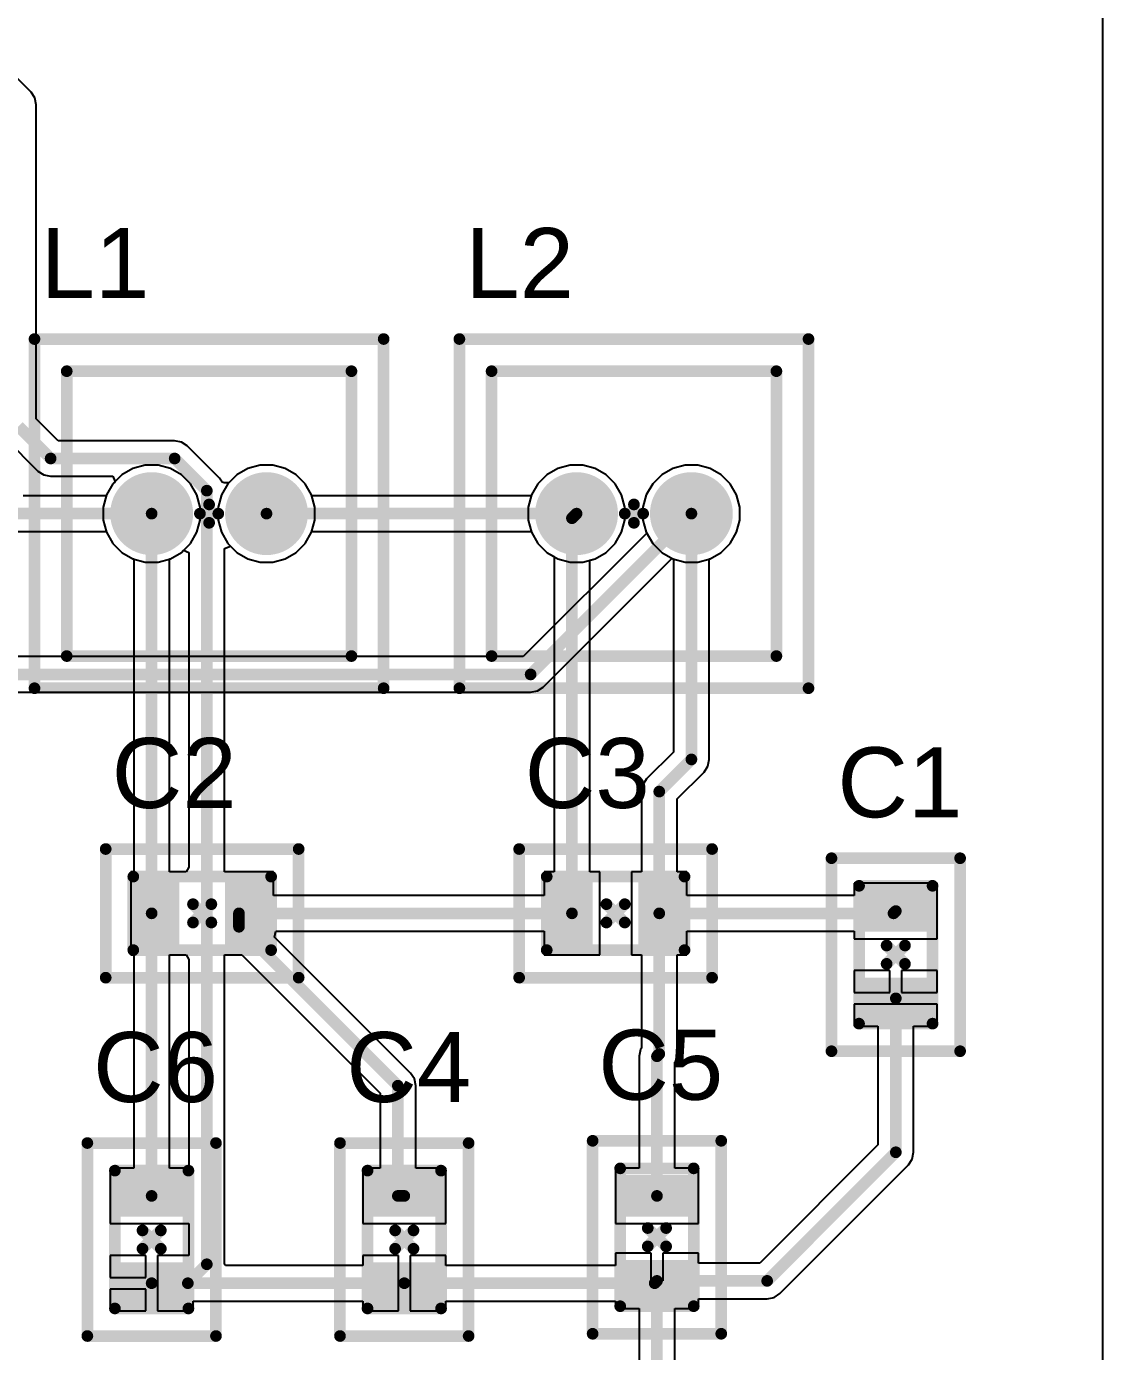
# Model space of a CAD drawing. Header units: millimetres. Extents: x 0 to 60, y 0 to 69.
# Drawn here: x 36.57 to 60, y 24.26 to 53.1 of the extents above; entities that cross this region are included whole.
import ezdxf

# ---------------------------------------------------------------- set-up
doc = ezdxf.new("R2010")
doc.units = ezdxf.units.MM
for name, color, linetype in [('BottomLayer', 5, 'Continuous'), ('BottomSolder', 6, 'Continuous'), ('Mechanical1', 6, 'Continuous'), ('Mechanical15', 56, 'Continuous'), ('MultiLayer', 9, 'Continuous'), ('PadHoleLayer', 156, 'Continuous'), ('TopLayer', 1, 'Continuous'), ('TopOverlay', 2, 'Continuous'), ('TopPaste', 8, 'Continuous'), ('TopSolder', 216, 'Continuous')]:
    doc.layers.add(name, color=color, linetype=linetype)
doc.styles.add('Arial', font='', dxfattribs={"height": 0.2})
doc.styles.get('Arial').set_extended_font_data('Arial')

# ---------------------------------------------------------------- blocks, each defined once
blk = doc.blocks.new('INDUCTOR_6_8_4')
at = {"layer": 'BottomLayer'}
h = blk.add_hatch(color=5, dxfattribs=at)
edge = h.paths.add_edge_path()
edge.add_arc((-1.25, 0), 0.8, 0, 360)
h = blk.add_hatch(color=5, dxfattribs=at)
edge = h.paths.add_edge_path()
edge.add_arc((1.25, 0), 0.8, 0, 360)
at = {"layer": 'BottomSolder'}
h = blk.add_hatch(color=6, dxfattribs=at)
edge = h.paths.add_edge_path()
edge.add_arc((-1.25, 0), 0.902, 0, 360)
h = blk.add_hatch(color=6, dxfattribs=at)
edge = h.paths.add_edge_path()
edge.add_arc((1.25, 0), 0.902, 0, 360)
at = {"layer": 'MultiLayer'}
h = blk.add_hatch(color=9, dxfattribs=at)
edge = h.paths.add_edge_path()
edge.add_arc((-1.25, 0), 0.8, 0, 360)
h = blk.add_hatch(color=9, dxfattribs=at)
edge = h.paths.add_edge_path()
edge.add_arc((1.25, 0), 0.8, 0, 360)
at = {"layer": 'PadHoleLayer'}
h = blk.add_hatch(color=156, dxfattribs=at)
edge = h.paths.add_edge_path()
edge.add_arc((-1.25, 0), 0.4, 0, 360)
h = blk.add_hatch(color=156, dxfattribs=at)
edge = h.paths.add_edge_path()
edge.add_arc((1.25, 0), 0.4, 0, 360)
at = {"layer": 'TopLayer'}
h = blk.add_hatch(color=1, dxfattribs=at)
edge = h.paths.add_edge_path()
edge.add_arc((-1.25, 0), 0.8, 0, 360)
h = blk.add_hatch(color=1, dxfattribs=at)
edge = h.paths.add_edge_path()
edge.add_arc((1.25, 0), 0.8, 0, 360)
at = {"layer": 'TopSolder'}
h = blk.add_hatch(color=216, dxfattribs=at)
edge = h.paths.add_edge_path()
edge.add_arc((-1.25, 0), 0.902, 0, 360)
h = blk.add_hatch(color=216, dxfattribs=at)
edge = h.paths.add_edge_path()
edge.add_arc((1.25, 0), 0.902, 0, 360)
at = {"layer": 'Mechanical1', "const_width": 0.254}
for points in [[(-3.1, 3.1), (3.1, 3.1)], [(-3.1, -3.1), (-3.1, 3.1)], [(3.1, -3.1), (3.1, 3.1)], [(-3.1, -3.1), (3.1, -3.1)]]:
    blk.add_lwpolyline(points, dxfattribs=at)
at = {"layer": 'Mechanical1', "const_width": 0.127}
for points in [[(-3.163, 3.1, 1), (-3.036, 3.1, 1)], [(-3.163, 3.1, 1), (-3.036, 3.1, 1)], [(3.037, 3.1, 1), (3.164, 3.1, 1)], [(3.037, 3.1, 1), (3.164, 3.1, 1)], [(-3.163, -3.1, 1), (-3.036, -3.1, 1)], [(-3.163, -3.1, 1), (-3.036, -3.1, 1)], [(3.037, -3.1, 1), (3.164, -3.1, 1)], [(3.037, -3.1, 1), (3.164, -3.1, 1)]]:
    blk.add_lwpolyline(points, format="xyb", close=True, dxfattribs=at)
at = {"layer": 'Mechanical15', "const_width": 0.254}
for points in [[(-3.8, 3.8), (3.8, 3.8)], [(-3.8, -3.8), (-3.8, 3.8)], [(3.8, -3.8), (3.8, 3.8)], [(0, -0.2), (0, 0.2)], [(-0.2, 0), (0.2, 0)], [(-3.8, -3.8), (3.8, -3.8)]]:
    blk.add_lwpolyline(points, dxfattribs=at)
at = {"layer": 'Mechanical15', "const_width": 0.127}
for points in [[(-3.864, 3.8, 1), (-3.737, 3.8, 1)], [(-3.864, 3.8, 1), (-3.737, 3.8, 1)], [(3.736, 3.8, 1), (3.863, 3.8, 1)], [(3.736, 3.8, 1), (3.863, 3.8, 1)], [(-0.064, 0.2, 1), (0.063, 0.2, 1)], [(-0.264, 0, 1), (-0.137, 0, 1)], [(0.136, 0, 1), (0.263, 0, 1)], [(-0.064, -0.2, 1), (0.063, -0.2, 1)], [(-3.864, -3.8, 1), (-3.737, -3.8, 1)], [(-3.864, -3.8, 1), (-3.737, -3.8, 1)], [(3.736, -3.8, 1), (3.863, -3.8, 1)], [(3.736, -3.8, 1), (3.863, -3.8, 1)]]:
    blk.add_lwpolyline(points, format="xyb", close=True, dxfattribs=at)
at = {"layer": 'TopOverlay', "const_width": 0.254}
for points in [[(-3.1, 3.1), (3.1, 3.1)], [(-3.1, -3.1), (-3.1, 3.1)], [(3.1, -3.1), (3.1, 3.1)], [(-3.1, -3.1), (3.1, -3.1)]]:
    blk.add_lwpolyline(points, dxfattribs=at)
at = {"layer": 'TopOverlay', "const_width": 0.127}
for points in [[(-3.163, 3.1, 1), (-3.036, 3.1, 1)], [(-3.163, 3.1, 1), (-3.036, 3.1, 1)], [(3.037, 3.1, 1), (3.164, 3.1, 1)], [(3.037, 3.1, 1), (3.164, 3.1, 1)], [(-3.163, -3.1, 1), (-3.036, -3.1, 1)], [(-3.163, -3.1, 1), (-3.036, -3.1, 1)], [(3.037, -3.1, 1), (3.164, -3.1, 1)], [(3.037, -3.1, 1), (3.164, -3.1, 1)]]:
    blk.add_lwpolyline(points, format="xyb", close=True, dxfattribs=at)
blk = doc.blocks.new('INDUCTOR_6_8_5')
at = {"layer": 'BottomLayer'}
h = blk.add_hatch(color=5, dxfattribs=at)
edge = h.paths.add_edge_path()
edge.add_arc((-1.25, 0), 0.8, 0, 360)
h = blk.add_hatch(color=5, dxfattribs=at)
edge = h.paths.add_edge_path()
edge.add_arc((1.25, 0), 0.8, 0, 360)
at = {"layer": 'BottomSolder'}
h = blk.add_hatch(color=6, dxfattribs=at)
edge = h.paths.add_edge_path()
edge.add_arc((-1.25, 0), 0.902, 0, 360)
h = blk.add_hatch(color=6, dxfattribs=at)
edge = h.paths.add_edge_path()
edge.add_arc((1.25, 0), 0.902, 0, 360)
at = {"layer": 'MultiLayer'}
h = blk.add_hatch(color=9, dxfattribs=at)
edge = h.paths.add_edge_path()
edge.add_arc((-1.25, 0), 0.8, 0, 360)
h = blk.add_hatch(color=9, dxfattribs=at)
edge = h.paths.add_edge_path()
edge.add_arc((1.25, 0), 0.8, 0, 360)
at = {"layer": 'PadHoleLayer'}
h = blk.add_hatch(color=156, dxfattribs=at)
edge = h.paths.add_edge_path()
edge.add_arc((-1.25, 0), 0.4, 0, 360)
h = blk.add_hatch(color=156, dxfattribs=at)
edge = h.paths.add_edge_path()
edge.add_arc((1.25, 0), 0.4, 0, 360)
at = {"layer": 'TopLayer'}
h = blk.add_hatch(color=1, dxfattribs=at)
edge = h.paths.add_edge_path()
edge.add_arc((-1.25, 0), 0.8, 0, 360)
h = blk.add_hatch(color=1, dxfattribs=at)
edge = h.paths.add_edge_path()
edge.add_arc((1.25, 0), 0.8, 0, 360)
at = {"layer": 'TopSolder'}
h = blk.add_hatch(color=216, dxfattribs=at)
edge = h.paths.add_edge_path()
edge.add_arc((-1.25, 0), 0.902, 0, 360)
h = blk.add_hatch(color=216, dxfattribs=at)
edge = h.paths.add_edge_path()
edge.add_arc((1.25, 0), 0.902, 0, 360)
at = {"layer": 'Mechanical1', "const_width": 0.254}
for points in [[(-3.1, 3.1), (3.1, 3.1)], [(-3.1, -3.1), (-3.1, 3.1)], [(3.1, -3.1), (3.1, 3.1)], [(-3.1, -3.1), (3.1, -3.1)]]:
    blk.add_lwpolyline(points, dxfattribs=at)
at = {"layer": 'Mechanical1', "const_width": 0.127}
for points in [[(-3.163, 3.1, 1), (-3.036, 3.1, 1)], [(-3.163, 3.1, 1), (-3.036, 3.1, 1)], [(3.036, 3.1, 1), (3.163, 3.1, 1)], [(3.036, 3.1, 1), (3.163, 3.1, 1)], [(-3.163, -3.1, 1), (-3.036, -3.1, 1)], [(-3.163, -3.1, 1), (-3.036, -3.1, 1)], [(3.036, -3.1, 1), (3.163, -3.1, 1)], [(3.036, -3.1, 1), (3.163, -3.1, 1)]]:
    blk.add_lwpolyline(points, format="xyb", close=True, dxfattribs=at)
at = {"layer": 'Mechanical15', "const_width": 0.254}
for points in [[(-3.8, 3.8), (3.8, 3.8)], [(-3.8, -3.8), (-3.8, 3.8)], [(3.8, -3.8), (3.8, 3.8)], [(0, -0.2), (0, 0.2)], [(-0.2, 0), (0.2, 0)], [(-3.8, -3.8), (3.8, -3.8)]]:
    blk.add_lwpolyline(points, dxfattribs=at)
at = {"layer": 'Mechanical15', "const_width": 0.127}
for points in [[(-3.864, 3.8, 1), (-3.737, 3.8, 1)], [(-3.864, 3.8, 1), (-3.737, 3.8, 1)], [(3.737, 3.8, 1), (3.864, 3.8, 1)], [(3.737, 3.8, 1), (3.864, 3.8, 1)], [(-0.063, 0.2, 1), (0.064, 0.2, 1)], [(-0.263, 0, 1), (-0.136, 0, 1)], [(0.137, 0, 1), (0.264, 0, 1)], [(-0.063, -0.2, 1), (0.064, -0.2, 1)], [(-3.864, -3.8, 1), (-3.737, -3.8, 1)], [(-3.864, -3.8, 1), (-3.737, -3.8, 1)], [(3.737, -3.8, 1), (3.864, -3.8, 1)], [(3.737, -3.8, 1), (3.864, -3.8, 1)]]:
    blk.add_lwpolyline(points, format="xyb", close=True, dxfattribs=at)
at = {"layer": 'TopOverlay', "const_width": 0.254}
for points in [[(-3.1, 3.1), (3.1, 3.1)], [(-3.1, -3.1), (-3.1, 3.1)], [(3.1, -3.1), (3.1, 3.1)], [(-3.1, -3.1), (3.1, -3.1)]]:
    blk.add_lwpolyline(points, dxfattribs=at)
at = {"layer": 'TopOverlay', "const_width": 0.127}
for points in [[(-3.163, 3.1, 1), (-3.036, 3.1, 1)], [(-3.163, 3.1, 1), (-3.036, 3.1, 1)], [(3.036, 3.1, 1), (3.163, 3.1, 1)], [(3.036, 3.1, 1), (3.163, 3.1, 1)], [(-3.163, -3.1, 1), (-3.036, -3.1, 1)], [(-3.163, -3.1, 1), (-3.036, -3.1, 1)], [(3.036, -3.1, 1), (3.163, -3.1, 1)], [(3.036, -3.1, 1), (3.163, -3.1, 1)]]:
    blk.add_lwpolyline(points, format="xyb", close=True, dxfattribs=at)
blk = doc.blocks.new('CAPAC_0805C_10')
at = {"layer": 'TopLayer'}
for points in [[(-1.3, 0.65), (-0.6, 0.65), (-0.6, -0.65), (-1.3, -0.65)], [(0.6, 0.65), (1.3, 0.65), (1.3, -0.65), (0.6, -0.65)]]:
    blk.add_hatch(color=1, dxfattribs=at).paths.add_polyline_path(points)
at = {"layer": 'TopPaste'}
for points in [[(-1.3, 0.65), (-0.6, 0.65), (-0.6, -0.65), (-1.3, -0.65)], [(0.6, 0.65), (1.3, 0.65), (1.3, -0.65), (0.6, -0.65)]]:
    blk.add_hatch(color=8, dxfattribs=at).paths.add_polyline_path(points)
at = {"layer": 'TopSolder'}
for points in [[(-1.402, 0.752), (-0.498, 0.752), (-0.498, -0.752), (-1.402, -0.752)], [(0.498, 0.752), (1.402, 0.752), (1.402, -0.752), (0.498, -0.752)]]:
    blk.add_hatch(color=216, dxfattribs=at).paths.add_polyline_path(points)
at = {"layer": 'Mechanical1', "const_width": 0.254}
for points in [[(-1.5, 0.8), (-1.5, -0.8)], [(-1.5, 0.8), (1.5, 0.8)], [(1.5, 0.8), (1.5, -0.8)], [(-1.5, -0.8), (1.5, -0.8)]]:
    blk.add_lwpolyline(points, dxfattribs=at)
at = {"layer": 'Mechanical1', "const_width": 0.127}
for points in [[(-1.563, 0.8, 1), (-1.436, 0.8, 1)], [(-1.563, 0.8, 1), (-1.436, 0.8, 1)], [(1.437, 0.8, 1), (1.564, 0.8, 1)], [(1.437, 0.8, 1), (1.564, 0.8, 1)], [(-1.563, -0.8, 1), (-1.436, -0.8, 1)], [(-1.563, -0.8, 1), (-1.436, -0.8, 1)], [(1.437, -0.8, 1), (1.564, -0.8, 1)], [(1.437, -0.8, 1), (1.564, -0.8, 1)]]:
    blk.add_lwpolyline(points, format="xyb", close=True, dxfattribs=at)
at = {"layer": 'Mechanical15', "const_width": 0.254}
for points in [[(-2.1, 1.4), (-2.1, -1.4)], [(-2.1, 1.4), (2.1, 1.4)], [(2.1, 1.4), (2.1, -1.4)], [(-0.2, 0.2), (0.2, -0.2)], [(0.2, 0.2), (-0.2, -0.2)], [(-2.1, -1.4), (2.1, -1.4)]]:
    blk.add_lwpolyline(points, dxfattribs=at)
at = {"layer": 'Mechanical15', "const_width": 0.127}
for points in [[(-2.163, 1.4, 1), (-2.036, 1.4, 1)], [(-2.163, 1.4, 1), (-2.036, 1.4, 1)], [(2.037, 1.4, 1), (2.164, 1.4, 1)], [(2.037, 1.4, 1), (2.164, 1.4, 1)], [(-0.264, 0.2, 1), (-0.137, 0.2, 1)], [(0.136, 0.2, 1), (0.263, 0.2, 1)], [(-0.264, -0.2, 1), (-0.137, -0.2, 1)], [(0.136, -0.2, 1), (0.263, -0.2, 1)], [(-2.163, -1.4, 1), (-2.036, -1.4, 1)], [(-2.163, -1.4, 1), (-2.036, -1.4, 1)], [(2.037, -1.4, 1), (2.164, -1.4, 1)], [(2.037, -1.4, 1), (2.164, -1.4, 1)]]:
    blk.add_lwpolyline(points, format="xyb", close=True, dxfattribs=at)
at = {"layer": 'TopOverlay', "const_width": 0.254}
for points in [[(-1.5, 0.8), (1.5, 0.8)], [(-1.5, 0.8), (-1.5, -0.8)], [(1.5, 0.8), (1.5, -0.8)], [(-1.5, -0.8), (1.5, -0.8)]]:
    blk.add_lwpolyline(points, dxfattribs=at)
at = {"layer": 'TopOverlay', "const_width": 0.127}
for points in [[(-1.563, 0.8, 1), (-1.436, 0.8, 1)], [(-1.563, 0.8, 1), (-1.436, 0.8, 1)], [(1.437, 0.8, 1), (1.564, 0.8, 1)], [(1.437, 0.8, 1), (1.564, 0.8, 1)], [(-1.563, -0.8, 1), (-1.436, -0.8, 1)], [(-1.563, -0.8, 1), (-1.436, -0.8, 1)], [(1.437, -0.8, 1), (1.564, -0.8, 1)], [(1.437, -0.8, 1), (1.564, -0.8, 1)]]:
    blk.add_lwpolyline(points, format="xyb", close=True, dxfattribs=at)
blk = doc.blocks.new('CAPAC_0805C_11')
at = {"layer": 'TopLayer'}
for points in [[(-1.3, 0.65), (-0.6, 0.65), (-0.6, -0.65), (-1.3, -0.65)], [(0.55, 0.65), (1.25, 0.65), (1.25, -0.65), (0.55, -0.65)]]:
    blk.add_hatch(color=1, dxfattribs=at).paths.add_polyline_path(points)
at = {"layer": 'TopPaste'}
for points in [[(-1.3, 0.65), (-0.6, 0.65), (-0.6, -0.65), (-1.3, -0.65)], [(0.55, 0.65), (1.25, 0.65), (1.25, -0.65), (0.55, -0.65)]]:
    blk.add_hatch(color=8, dxfattribs=at).paths.add_polyline_path(points)
at = {"layer": 'TopSolder'}
for points in [[(-1.402, 0.752), (-0.498, 0.752), (-0.498, -0.752), (-1.402, -0.752)], [(0.448, 0.752), (1.352, 0.752), (1.352, -0.752), (0.448, -0.752)]]:
    blk.add_hatch(color=216, dxfattribs=at).paths.add_polyline_path(points)
at = {"layer": 'Mechanical1', "const_width": 0.254}
for points in [[(-1.5, 0.8), (-1.5, -0.8)], [(-1.5, 0.8), (1.5, 0.8)], [(1.5, 0.8), (1.5, -0.8)], [(-1.5, -0.8), (1.5, -0.8)]]:
    blk.add_lwpolyline(points, dxfattribs=at)
at = {"layer": 'Mechanical1', "const_width": 0.127}
for points in [[(-1.564, 0.8, 1), (-1.437, 0.8, 1)], [(-1.564, 0.8, 1), (-1.437, 0.8, 1)], [(1.436, 0.8, 1), (1.563, 0.8, 1)], [(1.436, 0.8, 1), (1.563, 0.8, 1)], [(-1.564, -0.8, 1), (-1.437, -0.8, 1)], [(-1.564, -0.8, 1), (-1.437, -0.8, 1)], [(1.436, -0.8, 1), (1.563, -0.8, 1)], [(1.436, -0.8, 1), (1.563, -0.8, 1)]]:
    blk.add_lwpolyline(points, format="xyb", close=True, dxfattribs=at)
at = {"layer": 'Mechanical15', "const_width": 0.254}
for points in [[(-2.1, 1.4), (-2.1, -1.4)], [(-2.1, 1.4), (2.1, 1.4)], [(2.1, 1.4), (2.1, -1.4)], [(-0.2, 0.2), (0.2, -0.2)], [(0.2, 0.2), (-0.2, -0.2)], [(-2.1, -1.4), (2.1, -1.4)]]:
    blk.add_lwpolyline(points, dxfattribs=at)
at = {"layer": 'Mechanical15', "const_width": 0.127}
for points in [[(-2.164, 1.4, 1), (-2.037, 1.4, 1)], [(-2.164, 1.4, 1), (-2.037, 1.4, 1)], [(2.036, 1.4, 1), (2.163, 1.4, 1)], [(2.036, 1.4, 1), (2.163, 1.4, 1)], [(-0.263, 0.2, 1), (-0.136, 0.2, 1)], [(0.137, 0.2, 1), (0.264, 0.2, 1)], [(-0.263, -0.2, 1), (-0.136, -0.2, 1)], [(0.137, -0.2, 1), (0.264, -0.2, 1)], [(-2.164, -1.4, 1), (-2.037, -1.4, 1)], [(-2.164, -1.4, 1), (-2.037, -1.4, 1)], [(2.036, -1.4, 1), (2.163, -1.4, 1)], [(2.036, -1.4, 1), (2.163, -1.4, 1)]]:
    blk.add_lwpolyline(points, format="xyb", close=True, dxfattribs=at)
at = {"layer": 'TopOverlay', "const_width": 0.254}
for points in [[(-1.5, 0.8), (1.5, 0.8)], [(-1.5, 0.8), (-1.5, -0.8)], [(1.5, 0.8), (1.5, -0.8)], [(-1.5, -0.8), (1.5, -0.8)]]:
    blk.add_lwpolyline(points, dxfattribs=at)
at = {"layer": 'TopOverlay', "const_width": 0.127}
for points in [[(-1.564, 0.8, 1), (-1.437, 0.8, 1)], [(-1.564, 0.8, 1), (-1.437, 0.8, 1)], [(1.436, 0.8, 1), (1.563, 0.8, 1)], [(1.436, 0.8, 1), (1.563, 0.8, 1)], [(-1.564, -0.8, 1), (-1.437, -0.8, 1)], [(-1.564, -0.8, 1), (-1.437, -0.8, 1)], [(1.436, -0.8, 1), (1.563, -0.8, 1)], [(1.436, -0.8, 1), (1.563, -0.8, 1)]]:
    blk.add_lwpolyline(points, format="xyb", close=True, dxfattribs=at)
blk = doc.blocks.new('CAPAC_0805C_12')
at = {"layer": 'TopLayer'}
for points in [[(-1.3, 0.65), (-0.6, 0.65), (-0.6, -0.65), (-1.3, -0.65)], [(0.6, 0.65), (1.3, 0.65), (1.3, -0.65), (0.6, -0.65)]]:
    blk.add_hatch(color=1, dxfattribs=at).paths.add_polyline_path(points)
at = {"layer": 'TopPaste'}
for points in [[(-1.3, 0.65), (-0.6, 0.65), (-0.6, -0.65), (-1.3, -0.65)], [(0.6, 0.65), (1.3, 0.65), (1.3, -0.65), (0.6, -0.65)]]:
    blk.add_hatch(color=8, dxfattribs=at).paths.add_polyline_path(points)
at = {"layer": 'TopSolder'}
for points in [[(-1.402, 0.752), (-0.498, 0.752), (-0.498, -0.752), (-1.402, -0.752)], [(0.498, 0.752), (1.402, 0.752), (1.402, -0.752), (0.498, -0.752)]]:
    blk.add_hatch(color=216, dxfattribs=at).paths.add_polyline_path(points)
at = {"layer": 'Mechanical1', "const_width": 0.254}
for points in [[(-1.5, 0.8), (-1.5, -0.8)], [(-1.5, 0.8), (1.5, 0.8)], [(1.5, 0.8), (1.5, -0.8)], [(-1.5, -0.8), (1.5, -0.8)]]:
    blk.add_lwpolyline(points, dxfattribs=at)
at = {"layer": 'Mechanical1', "const_width": 0.127}
for points in [[(-1.563, 0.8, 1), (-1.436, 0.8, 1)], [(-1.563, 0.8, 1), (-1.436, 0.8, 1)], [(1.437, 0.8, 1), (1.564, 0.8, 1)], [(1.437, 0.8, 1), (1.564, 0.8, 1)], [(-1.563, -0.8, 1), (-1.436, -0.8, 1)], [(-1.563, -0.8, 1), (-1.436, -0.8, 1)], [(1.437, -0.8, 1), (1.564, -0.8, 1)], [(1.437, -0.8, 1), (1.564, -0.8, 1)]]:
    blk.add_lwpolyline(points, format="xyb", close=True, dxfattribs=at)
at = {"layer": 'Mechanical15', "const_width": 0.254}
for points in [[(-2.1, 1.4), (-2.1, -1.4)], [(-2.1, 1.4), (2.1, 1.4)], [(2.1, 1.4), (2.1, -1.4)], [(-0.2, 0.2), (0.2, -0.2)], [(0.2, 0.2), (-0.2, -0.2)], [(-2.1, -1.4), (2.1, -1.4)]]:
    blk.add_lwpolyline(points, dxfattribs=at)
at = {"layer": 'Mechanical15', "const_width": 0.127}
for points in [[(-2.163, 1.4, 1), (-2.036, 1.4, 1)], [(-2.163, 1.4, 1), (-2.036, 1.4, 1)], [(2.037, 1.4, 1), (2.164, 1.4, 1)], [(2.037, 1.4, 1), (2.164, 1.4, 1)], [(-0.264, 0.2, 1), (-0.137, 0.2, 1)], [(0.136, 0.2, 1), (0.263, 0.2, 1)], [(-0.264, -0.2, 1), (-0.137, -0.2, 1)], [(0.136, -0.2, 1), (0.263, -0.2, 1)], [(-2.163, -1.4, 1), (-2.036, -1.4, 1)], [(-2.163, -1.4, 1), (-2.036, -1.4, 1)], [(2.037, -1.4, 1), (2.164, -1.4, 1)], [(2.037, -1.4, 1), (2.164, -1.4, 1)]]:
    blk.add_lwpolyline(points, format="xyb", close=True, dxfattribs=at)
at = {"layer": 'TopOverlay', "const_width": 0.254}
for points in [[(-1.5, 0.8), (1.5, 0.8)], [(-1.5, 0.8), (-1.5, -0.8)], [(1.5, 0.8), (1.5, -0.8)], [(-1.5, -0.8), (1.5, -0.8)]]:
    blk.add_lwpolyline(points, dxfattribs=at)
at = {"layer": 'TopOverlay', "const_width": 0.127}
for points in [[(-1.563, 0.8, 1), (-1.436, 0.8, 1)], [(-1.563, 0.8, 1), (-1.436, 0.8, 1)], [(1.437, 0.8, 1), (1.564, 0.8, 1)], [(1.437, 0.8, 1), (1.564, 0.8, 1)], [(-1.563, -0.8, 1), (-1.436, -0.8, 1)], [(-1.563, -0.8, 1), (-1.436, -0.8, 1)], [(1.437, -0.8, 1), (1.564, -0.8, 1)], [(1.437, -0.8, 1), (1.564, -0.8, 1)]]:
    blk.add_lwpolyline(points, format="xyb", close=True, dxfattribs=at)
blk = doc.blocks.new('CAPAC_0805C_13')
at = {"layer": 'TopLayer'}
for points in [[(-1.3, 0.65), (-0.6, 0.65), (-0.6, -0.65), (-1.3, -0.65)], [(0.6, 0.65), (1.3, 0.65), (1.3, -0.65), (0.6, -0.65)]]:
    blk.add_hatch(color=1, dxfattribs=at).paths.add_polyline_path(points)
at = {"layer": 'TopPaste'}
for points in [[(-1.3, 0.65), (-0.6, 0.65), (-0.6, -0.65), (-1.3, -0.65)], [(0.6, 0.65), (1.3, 0.65), (1.3, -0.65), (0.6, -0.65)]]:
    blk.add_hatch(color=8, dxfattribs=at).paths.add_polyline_path(points)
at = {"layer": 'TopSolder'}
for points in [[(-1.402, 0.752), (-0.498, 0.752), (-0.498, -0.752), (-1.402, -0.752)], [(0.498, 0.752), (1.402, 0.752), (1.402, -0.752), (0.498, -0.752)]]:
    blk.add_hatch(color=216, dxfattribs=at).paths.add_polyline_path(points)
at = {"layer": 'Mechanical1', "const_width": 0.254}
for points in [[(-1.5, -0.8), (-1.5, 0.8)], [(-1.5, 0.8), (1.5, 0.8)], [(1.5, -0.8), (1.5, 0.8)], [(-1.5, -0.8), (1.5, -0.8)]]:
    blk.add_lwpolyline(points, dxfattribs=at)
at = {"layer": 'Mechanical1', "const_width": 0.127}
for points in [[(-1.563, 0.8, 1), (-1.436, 0.8, 1)], [(-1.563, 0.8, 1), (-1.436, 0.8, 1)], [(1.437, 0.8, 1), (1.564, 0.8, 1)], [(1.437, 0.8, 1), (1.564, 0.8, 1)], [(-1.563, -0.8, 1), (-1.436, -0.8, 1)], [(-1.563, -0.8, 1), (-1.436, -0.8, 1)], [(1.437, -0.8, 1), (1.564, -0.8, 1)], [(1.437, -0.8, 1), (1.564, -0.8, 1)]]:
    blk.add_lwpolyline(points, format="xyb", close=True, dxfattribs=at)
at = {"layer": 'Mechanical15', "const_width": 0.254}
for points in [[(-2.1, -1.4), (-2.1, 1.4)], [(-2.1, 1.4), (2.1, 1.4)], [(2.1, -1.4), (2.1, 1.4)], [(-0.2, 0.2), (0.2, -0.2)], [(-0.2, -0.2), (0.2, 0.2)], [(-2.1, -1.4), (2.1, -1.4)]]:
    blk.add_lwpolyline(points, dxfattribs=at)
at = {"layer": 'Mechanical15', "const_width": 0.127}
for points in [[(-2.163, 1.4, 1), (-2.036, 1.4, 1)], [(-2.163, 1.4, 1), (-2.036, 1.4, 1)], [(2.037, 1.4, 1), (2.164, 1.4, 1)], [(2.037, 1.4, 1), (2.164, 1.4, 1)], [(-0.264, 0.2, 1), (-0.137, 0.2, 1)], [(0.136, 0.2, 1), (0.263, 0.2, 1)], [(-0.264, -0.2, 1), (-0.137, -0.2, 1)], [(0.136, -0.2, 1), (0.263, -0.2, 1)], [(-2.163, -1.4, 1), (-2.036, -1.4, 1)], [(-2.163, -1.4, 1), (-2.036, -1.4, 1)], [(2.037, -1.4, 1), (2.164, -1.4, 1)], [(2.037, -1.4, 1), (2.164, -1.4, 1)]]:
    blk.add_lwpolyline(points, format="xyb", close=True, dxfattribs=at)
at = {"layer": 'TopOverlay', "const_width": 0.254}
for points in [[(-1.5, 0.8), (1.5, 0.8)], [(-1.5, -0.8), (-1.5, 0.8)], [(1.5, -0.8), (1.5, 0.8)], [(-1.5, -0.8), (1.5, -0.8)]]:
    blk.add_lwpolyline(points, dxfattribs=at)
at = {"layer": 'TopOverlay', "const_width": 0.127}
for points in [[(-1.563, 0.8, 1), (-1.436, 0.8, 1)], [(-1.563, 0.8, 1), (-1.436, 0.8, 1)], [(1.437, 0.8, 1), (1.564, 0.8, 1)], [(1.437, 0.8, 1), (1.564, 0.8, 1)], [(-1.563, -0.8, 1), (-1.436, -0.8, 1)], [(-1.563, -0.8, 1), (-1.436, -0.8, 1)], [(1.437, -0.8, 1), (1.564, -0.8, 1)], [(1.437, -0.8, 1), (1.564, -0.8, 1)]]:
    blk.add_lwpolyline(points, format="xyb", close=True, dxfattribs=at)
blk = doc.blocks.new('CAPAC_0805C_14')
at = {"layer": 'TopLayer'}
for points in [[(-1.3, 0.65), (-0.6, 0.65), (-0.6, -0.65), (-1.3, -0.65)], [(0.6, 0.65), (1.3, 0.65), (1.3, -0.65), (0.6, -0.65)]]:
    blk.add_hatch(color=1, dxfattribs=at).paths.add_polyline_path(points)
at = {"layer": 'TopPaste'}
for points in [[(-1.3, 0.65), (-0.6, 0.65), (-0.6, -0.65), (-1.3, -0.65)], [(0.6, 0.65), (1.3, 0.65), (1.3, -0.65), (0.6, -0.65)]]:
    blk.add_hatch(color=8, dxfattribs=at).paths.add_polyline_path(points)
at = {"layer": 'TopSolder'}
for points in [[(-1.402, 0.752), (-0.498, 0.752), (-0.498, -0.752), (-1.402, -0.752)], [(0.498, 0.752), (1.402, 0.752), (1.402, -0.752), (0.498, -0.752)]]:
    blk.add_hatch(color=216, dxfattribs=at).paths.add_polyline_path(points)
at = {"layer": 'Mechanical1', "const_width": 0.254}
for points in [[(-1.5, 0.8), (-1.5, -0.8)], [(1.5, 0.8), (-1.5, 0.8)], [(1.5, 0.8), (1.5, -0.8)], [(1.5, -0.8), (-1.5, -0.8)]]:
    blk.add_lwpolyline(points, dxfattribs=at)
at = {"layer": 'Mechanical1', "const_width": 0.127}
for points in [[(-1.564, 0.8, 1), (-1.437, 0.8, 1)], [(-1.564, 0.8, 1), (-1.437, 0.8, 1)], [(1.436, 0.8, 1), (1.563, 0.8, 1)], [(1.436, 0.8, 1), (1.563, 0.8, 1)], [(-1.564, -0.8, 1), (-1.437, -0.8, 1)], [(-1.564, -0.8, 1), (-1.437, -0.8, 1)], [(1.436, -0.8, 1), (1.563, -0.8, 1)], [(1.436, -0.8, 1), (1.563, -0.8, 1)]]:
    blk.add_lwpolyline(points, format="xyb", close=True, dxfattribs=at)
at = {"layer": 'Mechanical15', "const_width": 0.254}
for points in [[(-2.1, 1.4), (-2.1, -1.4)], [(2.1, 1.4), (-2.1, 1.4)], [(2.1, 1.4), (2.1, -1.4)], [(0.2, -0.2), (-0.2, 0.2)], [(0.2, 0.2), (-0.2, -0.2)], [(2.1, -1.4), (-2.1, -1.4)]]:
    blk.add_lwpolyline(points, dxfattribs=at)
at = {"layer": 'Mechanical15', "const_width": 0.127}
for points in [[(-2.164, 1.4, 1), (-2.037, 1.4, 1)], [(-2.164, 1.4, 1), (-2.037, 1.4, 1)], [(2.037, 1.4, 1), (2.164, 1.4, 1)], [(2.037, 1.4, 1), (2.164, 1.4, 1)], [(-0.263, 0.2, 1), (-0.136, 0.2, 1)], [(0.137, 0.2, 1), (0.264, 0.2, 1)], [(-0.263, -0.2, 1), (-0.136, -0.2, 1)], [(0.137, -0.2, 1), (0.264, -0.2, 1)], [(-2.164, -1.4, 1), (-2.037, -1.4, 1)], [(-2.164, -1.4, 1), (-2.037, -1.4, 1)], [(2.037, -1.4, 1), (2.164, -1.4, 1)], [(2.037, -1.4, 1), (2.164, -1.4, 1)]]:
    blk.add_lwpolyline(points, format="xyb", close=True, dxfattribs=at)
at = {"layer": 'TopOverlay', "const_width": 0.254}
for points in [[(1.5, 0.8), (-1.5, 0.8)], [(-1.5, 0.8), (-1.5, -0.8)], [(1.5, 0.8), (1.5, -0.8)], [(1.5, -0.8), (-1.5, -0.8)]]:
    blk.add_lwpolyline(points, dxfattribs=at)
at = {"layer": 'TopOverlay', "const_width": 0.127}
for points in [[(-1.564, 0.8, 1), (-1.437, 0.8, 1)], [(-1.564, 0.8, 1), (-1.437, 0.8, 1)], [(1.436, 0.8, 1), (1.563, 0.8, 1)], [(1.436, 0.8, 1), (1.563, 0.8, 1)], [(-1.564, -0.8, 1), (-1.437, -0.8, 1)], [(-1.564, -0.8, 1), (-1.437, -0.8, 1)], [(1.436, -0.8, 1), (1.563, -0.8, 1)], [(1.436, -0.8, 1), (1.563, -0.8, 1)]]:
    blk.add_lwpolyline(points, format="xyb", close=True, dxfattribs=at)
blk = doc.blocks.new('CAPAC_0805C_15')
at = {"layer": 'TopLayer'}
for points in [[(-1.3, 0.65), (-0.6, 0.65), (-0.6, -0.65), (-1.3, -0.65)], [(0.6, 0.65), (1.3, 0.65), (1.3, -0.65), (0.6, -0.65)]]:
    blk.add_hatch(color=1, dxfattribs=at).paths.add_polyline_path(points)
at = {"layer": 'TopPaste'}
for points in [[(-1.3, 0.65), (-0.6, 0.65), (-0.6, -0.65), (-1.3, -0.65)], [(0.6, 0.65), (1.3, 0.65), (1.3, -0.65), (0.6, -0.65)]]:
    blk.add_hatch(color=8, dxfattribs=at).paths.add_polyline_path(points)
at = {"layer": 'TopSolder'}
for points in [[(-1.402, 0.752), (-0.498, 0.752), (-0.498, -0.752), (-1.402, -0.752)], [(0.498, 0.752), (1.402, 0.752), (1.402, -0.752), (0.498, -0.752)]]:
    blk.add_hatch(color=216, dxfattribs=at).paths.add_polyline_path(points)
at = {"layer": 'Mechanical1', "const_width": 0.254}
for points in [[(-1.5, 0.8), (-1.5, -0.8)], [(-1.5, 0.8), (1.5, 0.8)], [(1.5, 0.8), (1.5, -0.8)], [(-1.5, -0.8), (1.5, -0.8)]]:
    blk.add_lwpolyline(points, dxfattribs=at)
at = {"layer": 'Mechanical1', "const_width": 0.127}
for points in [[(-1.564, 0.8, 1), (-1.437, 0.8, 1)], [(-1.564, 0.8, 1), (-1.437, 0.8, 1)], [(1.436, 0.8, 1), (1.563, 0.8, 1)], [(1.436, 0.8, 1), (1.563, 0.8, 1)], [(-1.564, -0.8, 1), (-1.437, -0.8, 1)], [(-1.564, -0.8, 1), (-1.437, -0.8, 1)], [(1.436, -0.8, 1), (1.563, -0.8, 1)], [(1.436, -0.8, 1), (1.563, -0.8, 1)]]:
    blk.add_lwpolyline(points, format="xyb", close=True, dxfattribs=at)
at = {"layer": 'Mechanical15', "const_width": 0.254}
for points in [[(-2.1, 1.4), (-2.1, -1.4)], [(-2.1, 1.4), (2.1, 1.4)], [(2.1, 1.4), (2.1, -1.4)], [(-0.2, 0.2), (0.2, -0.2)], [(0.2, 0.2), (-0.2, -0.2)], [(-2.1, -1.4), (2.1, -1.4)]]:
    blk.add_lwpolyline(points, dxfattribs=at)
at = {"layer": 'Mechanical15', "const_width": 0.127}
for points in [[(-2.164, 1.4, 1), (-2.037, 1.4, 1)], [(-2.164, 1.4, 1), (-2.037, 1.4, 1)], [(2.036, 1.4, 1), (2.163, 1.4, 1)], [(2.036, 1.4, 1), (2.163, 1.4, 1)], [(-0.263, 0.2, 1), (-0.136, 0.2, 1)], [(0.137, 0.2, 1), (0.264, 0.2, 1)], [(-0.263, -0.2, 1), (-0.136, -0.2, 1)], [(0.137, -0.2, 1), (0.264, -0.2, 1)], [(-2.164, -1.4, 1), (-2.037, -1.4, 1)], [(-2.164, -1.4, 1), (-2.037, -1.4, 1)], [(2.036, -1.4, 1), (2.163, -1.4, 1)], [(2.036, -1.4, 1), (2.163, -1.4, 1)]]:
    blk.add_lwpolyline(points, format="xyb", close=True, dxfattribs=at)
at = {"layer": 'TopOverlay', "const_width": 0.254}
for points in [[(-1.5, 0.8), (1.5, 0.8)], [(-1.5, 0.8), (-1.5, -0.8)], [(1.5, 0.8), (1.5, -0.8)], [(-1.5, -0.8), (1.5, -0.8)]]:
    blk.add_lwpolyline(points, dxfattribs=at)
at = {"layer": 'TopOverlay', "const_width": 0.127}
for points in [[(-1.564, 0.8, 1), (-1.437, 0.8, 1)], [(-1.564, 0.8, 1), (-1.437, 0.8, 1)], [(1.436, 0.8, 1), (1.563, 0.8, 1)], [(1.436, 0.8, 1), (1.563, 0.8, 1)], [(-1.564, -0.8, 1), (-1.437, -0.8, 1)], [(-1.564, -0.8, 1), (-1.437, -0.8, 1)], [(1.436, -0.8, 1), (1.563, -0.8, 1)], [(1.436, -0.8, 1), (1.563, -0.8, 1)]]:
    blk.add_lwpolyline(points, format="xyb", close=True, dxfattribs=at)

msp = doc.modelspace()

# ---------------------------------------------------------------- linework, layer by layer
at = {"layer": 'BottomLayer'}
for p, q in [((60, 69), (60, 0)), ((39.161, 43.554), (38.893, 43.482)), ((39.439, 43.554), (39.161, 43.554)), ((39.707, 43.482), (39.439, 43.554)), ((41.661, 43.554), (41.393, 43.482)), ((41.939, 43.554), (41.661, 43.554)), ((42.207, 43.482), (41.939, 43.554)), ((48.411, 43.554), (48.143, 43.482)), ((48.689, 43.554), (48.411, 43.554)), ((48.957, 43.482), (48.689, 43.554)), ((50.911, 43.554), (50.643, 43.482)), ((51.189, 43.554), (50.911, 43.554)), ((51.457, 43.482), (51.189, 43.554)), ((38.653, 43.343), (38.457, 43.147)), ((38.893, 43.482), (38.653, 43.343)), ((39.947, 43.343), (39.707, 43.482)), ((40.143, 43.147), (39.947, 43.343)), ((41.153, 43.343), (40.957, 43.147)), ((41.393, 43.482), (41.153, 43.343)), ((42.447, 43.343), (42.207, 43.482)), ((42.643, 43.147), (42.447, 43.343)), ((47.903, 43.343), (47.707, 43.147)), ((48.143, 43.482), (47.903, 43.343)), ((49.197, 43.343), (48.957, 43.482)), ((49.393, 43.147), (49.197, 43.343)), ((50.403, 43.343), (50.207, 43.147)), ((50.643, 43.482), (50.403, 43.343)), ((51.697, 43.343), (51.457, 43.482)), ((51.893, 43.147), (51.697, 43.343)), ((38.457, 43.147), (38.318, 42.907)), ((40.282, 42.907), (40.143, 43.147)), ((40.957, 43.147), (40.818, 42.907)), ((42.782, 42.907), (42.643, 43.147)), ((47.707, 43.147), (47.568, 42.907)), ((49.532, 42.907), (49.393, 43.147)), ((50.207, 43.147), (50.068, 42.907)), ((52.032, 42.907), (51.893, 43.147)), ((38.318, 42.907), (38.246, 42.639)), ((40.354, 42.639), (40.282, 42.907)), ((40.818, 42.907), (40.746, 42.639)), ((42.787, 42.888), (42.782, 42.907)), ((47.563, 42.888), (42.787, 42.888)), ((47.568, 42.907), (47.563, 42.888)), ((49.604, 42.639), (49.532, 42.907)), ((50.068, 42.907), (49.996, 42.639)), ((52.104, 42.639), (52.032, 42.907)), ((38.246, 42.639), (38.246, 42.361)), ((40.354, 42.361), (40.354, 42.639)), ((40.746, 42.639), (40.746, 42.361)), ((49.604, 42.361), (49.604, 42.639)), ((49.996, 42.639), (49.996, 42.361)), ((52.104, 42.361), (52.104, 42.639)), ((38.246, 42.361), (38.318, 42.093)), ((40.282, 42.093), (40.354, 42.361)), ((40.746, 42.361), (40.818, 42.093)), ((42.782, 42.093), (42.787, 42.112)), ((42.787, 42.112), (47.563, 42.112)), ((47.563, 42.112), (47.568, 42.093)), ((49.532, 42.093), (49.604, 42.361)), ((49.996, 42.361), (50.068, 42.093)), ((52.032, 42.093), (52.104, 42.361)), ((38.318, 42.093), (38.457, 41.853)), ((38.457, 41.853), (38.653, 41.657)), ((39.947, 41.657), (40.143, 41.853)), ((40.143, 41.853), (40.282, 42.093)), ((40.818, 42.093), (40.957, 41.853)), ((40.957, 41.853), (41.153, 41.657)), ((42.447, 41.657), (42.643, 41.853)), ((42.643, 41.853), (42.782, 42.093)), ((50.077, 42.077), (47.389, 39.388)), ((47.568, 42.093), (47.707, 41.853)), ((47.707, 41.853), (47.903, 41.657)), ((49.197, 41.657), (49.393, 41.853)), ((49.393, 41.853), (49.532, 42.093)), ((50.068, 42.093), (50.077, 42.077)), ((51.697, 41.657), (51.893, 41.853)), ((51.893, 41.853), (52.032, 42.093)), ((38.653, 41.657), (38.893, 41.518)), ((39.707, 41.518), (39.947, 41.657)), ((41.153, 41.657), (41.393, 41.518)), ((42.207, 41.518), (42.447, 41.657)), ((47.903, 41.657), (48.143, 41.518)), ((48.957, 41.518), (49.197, 41.657)), ((51.457, 41.518), (51.697, 41.657)), ((38.893, 41.518), (39.161, 41.446)), ((39.161, 41.446), (39.439, 41.446)), ((39.439, 41.446), (39.707, 41.518)), ((41.393, 41.518), (41.661, 41.446)), ((41.661, 41.446), (41.939, 41.446)), ((41.939, 41.446), (42.207, 41.518)), ((47.825, 38.725), (50.627, 41.527)), ((48.143, 41.518), (48.411, 41.446)), ((48.411, 41.446), (48.689, 41.446)), ((48.689, 41.446), (48.957, 41.518)), ((50.627, 41.527), (50.643, 41.518)), ((50.643, 41.518), (50.911, 41.446)), ((50.911, 41.446), (51.189, 41.446)), ((51.189, 41.446), (51.457, 41.518)), ((47.389, 39.388), (27.902, 39.388)), ((47.699, 38.641), (47.825, 38.725)), ((27.902, 38.612), (47.55, 38.612)), ((47.55, 38.612), (47.699, 38.641))]:
    msp.add_line(p, q, dxfattribs=at)
at = {"layer": 'BottomLayer', "const_width": 0.254}
for points in [[(41.8, 42.5), (48.55, 42.5)], [(47.55, 39), (51.05, 42.5)], [(27.1, 39), (47.55, 39)]]:
    msp.add_lwpolyline(points, dxfattribs=at)
at = {"layer": 'BottomLayer', "const_width": 0.127}
for points in [[(41.737, 42.5, 1), (41.864, 42.5, 1)], [(48.487, 42.5, 1), (48.614, 42.5, 1)], [(50.987, 42.5, 1), (51.114, 42.5, 1)], [(47.487, 39, 1), (47.614, 39, 1)], [(47.487, 39, 1), (47.614, 39, 1)]]:
    msp.add_lwpolyline(points, format="xyb", close=True, dxfattribs=at)
at = {"layer": 'TopLayer'}
for p, q in [((60, 69), (60, 0)), ((36.675, 51.675), (35.694, 52.655)), ((36.759, 51.549), (36.675, 51.675)), ((36.788, 51.4), (36.759, 51.549)), ((36.788, 44.561), (36.788, 51.4)), ((37.261, 44.088), (36.788, 44.561)), ((36.125, 44.125), (36.825, 43.425)), ((39.8, 44.088), (37.261, 44.088)), ((39.949, 44.059), (39.8, 44.088)), ((40.075, 43.975), (39.949, 44.059)), ((40.775, 43.275), (40.075, 43.975)), ((41.661, 43.554), (41.393, 43.482)), ((41.939, 43.554), (41.661, 43.554)), ((42.207, 43.482), (41.939, 43.554)), ((48.411, 43.554), (48.143, 43.482)), ((48.689, 43.554), (48.411, 43.554)), ((48.957, 43.482), (48.689, 43.554)), ((50.911, 43.554), (50.643, 43.482)), ((51.189, 43.554), (50.911, 43.554)), ((51.457, 43.482), (51.189, 43.554)), ((36.825, 43.425), (36.951, 43.341)), ((36.951, 43.341), (37.1, 43.312)), ((37.1, 43.312), (38.455, 43.312)), ((38.455, 43.312), (38.504, 43.194)), ((40.833, 43.187), (40.775, 43.275)), ((41.153, 43.343), (40.983, 43.174)), ((41.393, 43.482), (41.153, 43.343)), ((42.447, 43.343), (42.207, 43.482)), ((42.643, 43.147), (42.447, 43.343)), ((47.903, 43.343), (47.707, 43.147)), ((48.143, 43.482), (47.903, 43.343)), ((49.197, 43.343), (48.957, 43.482)), ((49.393, 43.147), (49.197, 43.343)), ((50.403, 43.343), (50.207, 43.147)), ((50.643, 43.482), (50.403, 43.343)), ((51.697, 43.343), (51.457, 43.482)), ((51.893, 43.147), (51.697, 43.343)), ((38.457, 43.147), (38.318, 42.907)), ((38.504, 43.194), (38.457, 43.147)), ((40.879, 43.173), (40.833, 43.187)), ((40.951, 43.167), (40.879, 43.173)), ((40.983, 43.174), (40.951, 43.167)), ((42.782, 42.907), (42.643, 43.147)), ((47.707, 43.147), (47.568, 42.907)), ((49.532, 42.907), (49.393, 43.147)), ((50.207, 43.147), (50.068, 42.907)), ((52.032, 42.907), (51.893, 43.147)), ((38.313, 42.888), (36.501, 42.888)), ((38.318, 42.907), (38.313, 42.888)), ((42.854, 42.639), (42.782, 42.907)), ((47.568, 42.907), (47.496, 42.639)), ((49.604, 42.639), (49.532, 42.907)), ((50.068, 42.907), (49.996, 42.639)), ((52.104, 42.639), (52.032, 42.907)), ((42.854, 42.361), (42.854, 42.639)), ((47.496, 42.639), (47.496, 42.361)), ((49.604, 42.361), (49.604, 42.639)), ((49.996, 42.639), (49.996, 42.361)), ((52.104, 42.361), (52.104, 42.639)), ((36.34, 42.112), (38.313, 42.112)), ((38.313, 42.112), (38.318, 42.093)), ((42.782, 42.093), (42.854, 42.361)), ((47.496, 42.361), (47.568, 42.093)), ((49.532, 42.093), (49.604, 42.361)), ((49.996, 42.361), (50.068, 42.093)), ((52.032, 42.093), (52.104, 42.361)), ((38.318, 42.093), (38.457, 41.853)), ((38.457, 41.853), (38.653, 41.657)), ((42.447, 41.657), (42.643, 41.853)), ((42.643, 41.853), (42.782, 42.093)), ((47.568, 42.093), (47.707, 41.853)), ((47.707, 41.853), (47.903, 41.657)), ((49.197, 41.657), (49.393, 41.853)), ((49.393, 41.853), (49.532, 42.093)), ((50.068, 42.093), (50.207, 41.853)), ((50.207, 41.853), (50.403, 41.657)), ((51.697, 41.657), (51.893, 41.853)), ((51.893, 41.853), (52.032, 42.093)), ((38.653, 41.657), (38.893, 41.518)), ((39.707, 41.518), (39.947, 41.657)), ((39.947, 41.657), (39.994, 41.704)), ((39.994, 41.704), (40.112, 41.655)), ((40.112, 41.655), (40.112, 34.807)), ((40.888, 41.741), (41.015, 41.794)), ((40.888, 34.704), (40.888, 41.741)), ((41.015, 41.794), (41.153, 41.657)), ((41.153, 41.657), (41.393, 41.518)), ((42.207, 41.518), (42.447, 41.657)), ((47.903, 41.657), (48.062, 41.565)), ((48.062, 41.565), (48.062, 34.704)), ((48.957, 41.518), (49.197, 41.657)), ((50.403, 41.657), (50.643, 41.518)), ((51.457, 41.518), (51.697, 41.657)), ((38.893, 41.518), (38.912, 41.513)), ((38.912, 41.513), (38.912, 34.704)), ((39.688, 41.513), (39.707, 41.518)), ((39.688, 34.704), (39.688, 41.513)), ((41.393, 41.518), (41.661, 41.446)), ((41.661, 41.446), (41.939, 41.446)), ((41.939, 41.446), (42.207, 41.518)), ((48.838, 41.486), (48.957, 41.518)), ((48.838, 34.704), (48.838, 41.486)), ((50.643, 41.518), (50.662, 41.513)), ((50.662, 41.513), (50.662, 37.311)), ((51.438, 41.513), (51.457, 41.518)), ((51.438, 37.15), (51.438, 41.513)), ((50.662, 37.311), (50.075, 36.725)), ((51.325, 36.875), (51.409, 37.001)), ((51.409, 37.001), (51.438, 37.15)), ((50.075, 36.725), (49.991, 36.599)), ((50.738, 36.289), (51.325, 36.875)), ((49.991, 36.599), (49.962, 36.45)), ((49.962, 36.45), (49.962, 34.704)), ((50.738, 34.704), (50.738, 36.289)), ((38.912, 34.704), (38.846, 34.704)), ((38.846, 34.704), (38.846, 32.896)), ((40.054, 34.704), (39.688, 34.704)), ((40.112, 34.807), (40.054, 34.704)), ((41.954, 34.704), (40.888, 34.704)), ((41.954, 34.188), (41.954, 34.704)), ((48.062, 34.704), (47.846, 34.704)), ((47.846, 34.704), (47.846, 34.188)), ((49.054, 34.704), (48.838, 34.704)), ((49.054, 32.896), (49.054, 34.704)), ((49.962, 34.704), (49.746, 34.704)), ((49.746, 34.704), (49.746, 32.896)), ((50.954, 34.704), (50.738, 34.704)), ((50.954, 34.188), (50.954, 34.704)), ((56.404, 34.454), (54.596, 34.454)), ((54.596, 34.454), (54.596, 34.188)), ((56.404, 33.246), (56.404, 34.454)), ((47.846, 34.188), (41.954, 34.188)), ((54.596, 34.188), (50.954, 34.188)), ((41.973, 33.285), (42, 33.412)), ((44.935, 30.323), (41.973, 33.285)), ((42, 33.412), (47.846, 33.412)), ((47.846, 33.412), (47.846, 32.896)), ((50.954, 32.896), (50.954, 33.412)), ((50.954, 33.412), (54.596, 33.412)), ((54.596, 33.412), (54.596, 33.246)), ((54.596, 33.246), (56.404, 33.246)), ((38.846, 32.896), (38.912, 32.896)), ((38.912, 32.896), (38.912, 28.254)), ((39.688, 32.896), (40.054, 32.896)), ((39.688, 28.254), (39.688, 32.896)), ((40.054, 32.896), (40.112, 32.793)), ((40.888, 26.162), (40.888, 32.896)), ((40.888, 32.896), (41.263, 32.896)), ((41.263, 32.896), (44.272, 29.888)), ((47.846, 32.896), (49.054, 32.896)), ((49.746, 32.896), (49.962, 32.896)), ((49.962, 32.896), (49.962, 30.868)), ((50.738, 30.739), (50.738, 32.896)), ((50.738, 32.896), (50.954, 32.896)), ((40.112, 32.793), (40.112, 28.254)), ((55.373, 32.554), (54.596, 32.554)), ((54.596, 32.554), (54.596, 32.077)), ((55.373, 32.077), (55.373, 32.554)), ((56.404, 32.554), (55.627, 32.554)), ((55.627, 32.554), (55.627, 32.077)), ((56.404, 32.077), (56.404, 32.554)), ((54.596, 32.077), (55.373, 32.077)), ((55.627, 32.077), (56.404, 32.077)), ((55.5, 31.823), (54.596, 31.823)), ((54.596, 31.823), (54.596, 31.346)), ((56.404, 31.823), (55.5, 31.823)), ((56.404, 31.346), (56.404, 31.823)), ((54.596, 31.346), (55.112, 31.346)), ((55.112, 31.346), (55.112, 28.761)), ((55.888, 28.6), (55.888, 31.346)), ((55.888, 31.346), (56.404, 31.346)), ((49.962, 30.868), (49.941, 30.838)), ((49.941, 30.838), (49.912, 30.689)), ((49.912, 30.689), (49.912, 28.254)), ((50.688, 30.56), (50.709, 30.59)), ((50.709, 30.59), (50.738, 30.739)), ((45.019, 30.197), (44.935, 30.323)), ((50.688, 28.254), (50.688, 30.56)), ((45.048, 30.048), (45.019, 30.197)), ((45.048, 28.254), (45.048, 30.048)), ((44.272, 29.888), (44.272, 28.254)), ((55.112, 28.761), (52.539, 26.188)), ((55.859, 28.451), (55.888, 28.6)), ((52.975, 25.525), (55.775, 28.325)), ((55.775, 28.325), (55.859, 28.451)), ((38.912, 28.254), (38.396, 28.254)), ((38.396, 28.254), (38.396, 27.046)), ((40.112, 28.254), (39.688, 28.254)), ((44.272, 28.254), (43.896, 28.254)), ((43.896, 28.254), (43.896, 27.046)), ((45.704, 28.254), (45.048, 28.254)), ((45.704, 27.046), (45.704, 28.254)), ((49.912, 28.254), (49.396, 28.254)), ((49.396, 28.254), (49.396, 27.046)), ((51.204, 28.254), (50.688, 28.254)), ((51.204, 27.046), (51.204, 28.254)), ((38.396, 27.046), (40.112, 27.046)), ((40.112, 27.046), (40.112, 26.354)), ((43.896, 27.046), (45.704, 27.046)), ((49.396, 27.046), (51.204, 27.046)), ((39.173, 26.354), (38.396, 26.354)), ((38.396, 26.354), (38.396, 25.877)), ((39.173, 25.877), (39.173, 26.354)), ((40.112, 26.354), (39.427, 26.354)), ((39.427, 26.354), (39.427, 25.75)), ((44.673, 26.354), (43.896, 26.354)), ((43.896, 26.354), (43.896, 26.138)), ((44.673, 25.75), (44.673, 26.354)), ((45.704, 26.354), (44.927, 26.354)), ((44.927, 26.354), (44.927, 25.75)), ((45.704, 26.138), (45.704, 26.354)), ((50.173, 26.404), (49.396, 26.404)), ((49.396, 26.404), (49.396, 26.138)), ((50.173, 25.8), (50.173, 26.404)), ((51.204, 26.404), (50.427, 26.404)), ((50.427, 26.404), (50.427, 25.8)), ((51.204, 26.188), (51.204, 26.404)), ((40.908, 26.138), (40.888, 26.162)), ((43.896, 26.138), (40.908, 26.138)), ((49.396, 26.138), (45.704, 26.138)), ((52.539, 26.188), (51.204, 26.188)), ((38.396, 25.877), (39.173, 25.877)), ((39.427, 25.75), (39.427, 25.146)), ((44.673, 25.146), (44.673, 25.75)), ((44.927, 25.75), (44.927, 25.146)), ((50.427, 25.8), (50.173, 25.8)), ((39.173, 25.623), (38.396, 25.623)), ((38.396, 25.623), (38.396, 25.146)), ((39.173, 25.146), (39.173, 25.623)), ((51.204, 25.196), (51.204, 25.412)), ((51.204, 25.412), (52.7, 25.412)), ((52.7, 25.412), (52.849, 25.441)), ((52.849, 25.441), (52.975, 25.525)), ((38.396, 25.146), (39.173, 25.146)), ((39.427, 25.146), (40.204, 25.146)), ((40.204, 25.146), (40.204, 25.362)), ((40.204, 25.362), (43.896, 25.362)), ((43.896, 25.362), (43.896, 25.146)), ((43.896, 25.146), (44.673, 25.146)), ((44.927, 25.146), (45.704, 25.146)), ((45.704, 25.146), (45.704, 25.362)), ((45.704, 25.362), (49.396, 25.362)), ((49.396, 25.362), (49.396, 25.196)), ((49.396, 25.196), (49.912, 25.196)), ((49.912, 25.196), (49.912, 18.104)), ((50.688, 18.104), (50.688, 25.196)), ((50.688, 25.196), (51.204, 25.196))]:
    msp.add_line(p, q, dxfattribs=at)
at = {"layer": 'TopLayer', "const_width": 0.254}
for points in [[(36.4, 44.4), (37.1, 43.7)], [(37.1, 43.7), (39.8, 43.7)], [(39.8, 43.7), (40.5, 43)], [(40.5, 26.162), (40.5, 43)], [(36.34, 42.5), (39.3, 42.5)], [(39.3, 33.8), (39.3, 42.5)], [(48.45, 42.4), (48.55, 42.5)], [(48.45, 33.8), (48.45, 42.4)], [(51.05, 37.15), (51.05, 42.5)], [(50.35, 36.45), (51.05, 37.15)], [(50.35, 33.8), (50.35, 36.45)], [(39.3, 27.65), (39.3, 33.8)], [(41.2, 33.8), (48.45, 33.8)], [(41.2, 33.508), (41.2, 33.8)], [(50.35, 33.8), (55.45, 33.8)], [(50.35, 30.739), (50.35, 33.8)], [(55.45, 33.8), (55.5, 33.85)], [(41.2, 33.508), (44.66, 30.048)], [(55.5, 28.6), (55.5, 31.95)], [(50.3, 30.689), (50.35, 30.739)], [(50.3, 27.65), (50.3, 30.689)], [(44.66, 27.65), (44.66, 30.048)], [(52.7, 25.8), (55.5, 28.6)], [(44.66, 27.65), (44.8, 27.65)], [(40.088, 25.75), (40.5, 26.162)], [(39.3, 25.75), (40.088, 25.75)], [(40.088, 25.75), (44.8, 25.75)], [(44.8, 25.75), (50.25, 25.75)], [(50.25, 25.75), (50.3, 25.8)], [(50.3, 25.8), (52.7, 25.8)], [(50.3, 17.3), (50.3, 25.8)]]:
    msp.add_lwpolyline(points, dxfattribs=at)
at = {"layer": 'TopLayer', "const_width": 0.127}
for points in [[(37.037, 43.7, 1), (37.164, 43.7, 1)], [(37.037, 43.7, 1), (37.164, 43.7, 1)], [(39.737, 43.7, 1), (39.864, 43.7, 1)], [(39.737, 43.7, 1), (39.864, 43.7, 1)], [(40.437, 43, 1), (40.564, 43, 1)], [(40.437, 43, 1), (40.564, 43, 1)], [(39.236, 42.5, 1), (39.363, 42.5, 1)], [(39.236, 42.5, 1), (39.363, 42.5, 1)], [(48.386, 42.4, 1), (48.513, 42.4, 1)], [(48.386, 42.4, 1), (48.513, 42.4, 1)], [(48.487, 42.5, 1), (48.614, 42.5, 1)], [(50.987, 42.5, 1), (51.114, 42.5, 1)], [(50.987, 37.15, 1), (51.114, 37.15, 1)], [(50.987, 37.15, 1), (51.114, 37.15, 1)], [(50.287, 36.45, 1), (50.414, 36.45, 1)], [(50.287, 36.45, 1), (50.414, 36.45, 1)], [(39.236, 33.8, 1), (39.363, 33.8, 1)], [(39.236, 33.8, 1), (39.363, 33.8, 1)], [(41.137, 33.8, 1), (41.264, 33.8, 1)], [(41.137, 33.8, 1), (41.264, 33.8, 1)], [(48.386, 33.8, 1), (48.513, 33.8, 1)], [(48.386, 33.8, 1), (48.513, 33.8, 1)], [(50.287, 33.8, 1), (50.414, 33.8, 1)], [(50.287, 33.8, 1), (50.414, 33.8, 1)], [(50.287, 33.8, 1), (50.414, 33.8, 1)], [(55.387, 33.8, 1), (55.514, 33.8, 1)], [(55.387, 33.8, 1), (55.514, 33.8, 1)], [(55.437, 33.85, 1), (55.564, 33.85, 1)], [(41.137, 33.508, 1), (41.264, 33.508, 1)], [(41.137, 33.508, 1), (41.264, 33.508, 1)], [(55.437, 31.95, 1), (55.564, 31.95, 1)], [(50.287, 30.739, 1), (50.414, 30.739, 1)], [(50.287, 30.739, 1), (50.414, 30.739, 1)], [(50.237, 30.689, 1), (50.364, 30.689, 1)], [(50.237, 30.689, 1), (50.364, 30.689, 1)], [(44.596, 30.048, 1), (44.723, 30.048, 1)], [(44.596, 30.048, 1), (44.723, 30.048, 1)], [(55.437, 28.6, 1), (55.564, 28.6, 1)], [(55.437, 28.6, 1), (55.564, 28.6, 1)], [(39.236, 27.65, 1), (39.363, 27.65, 1)], [(44.596, 27.65, 1), (44.723, 27.65, 1)], [(44.596, 27.65, 1), (44.723, 27.65, 1)], [(44.737, 27.65, 1), (44.864, 27.65, 1)], [(50.237, 27.65, 1), (50.364, 27.65, 1)], [(40.437, 26.162, 1), (40.564, 26.162, 1)], [(40.437, 26.162, 1), (40.564, 26.162, 1)], [(39.236, 25.75, 1), (39.363, 25.75, 1)], [(40.024, 25.75, 1), (40.151, 25.75, 1)], [(40.024, 25.75, 1), (40.151, 25.75, 1)], [(40.024, 25.75, 1), (40.151, 25.75, 1)], [(44.737, 25.75, 1), (44.864, 25.75, 1)], [(44.737, 25.75, 1), (44.864, 25.75, 1)], [(50.187, 25.75, 1), (50.314, 25.75, 1)], [(50.187, 25.75, 1), (50.314, 25.75, 1)], [(50.237, 25.8, 1), (50.364, 25.8, 1)], [(50.237, 25.8, 1), (50.364, 25.8, 1)], [(50.237, 25.8, 1), (50.364, 25.8, 1)], [(52.636, 25.8, 1), (52.763, 25.8, 1)], [(52.636, 25.8, 1), (52.763, 25.8, 1)]]:
    msp.add_lwpolyline(points, format="xyb", close=True, dxfattribs=at)

# ---------------------------------------------------------------- block references
for name, p in [('INDUCTOR_6_8_5', (40.55, 42.5)), ('INDUCTOR_6_8_4', (49.8, 42.5)), ('CAPAC_0805C_13', (49.4, 33.8))]:
    msp.add_blockref(name, p)
for name, p, rotation in [('CAPAC_0805C_14', (40.4, 33.8), 180), ('CAPAC_0805C_15', (55.5, 32.9), 90), ('CAPAC_0805C_10', (39.3, 26.7), 90), ('CAPAC_0805C_12', (44.8, 26.7), 90), ('CAPAC_0805C_11', (50.3, 26.75), 90)]:
    msp.add_blockref(name, p, dxfattribs=dict(rotation=rotation))

# ---------------------------------------------------------------- texts
at = {"layer": 'TopOverlay', "style": 'Arial'}
for s, p in [('L2', (46.126, 47.193)), ('L1', (36.881, 47.193)), ('C2', (38.43, 36.093)), ('C3', (47.422, 36.093)), ('C1', (54.229, 35.89)), ('C6', (38.024, 29.693)), ('C4', (43.536, 29.693)), ('C5', (49.022, 29.743))]:
    msp.add_text(s, height=1.524, dxfattribs=at).set_placement(p)

doc.saveas('drawing.dxf')
